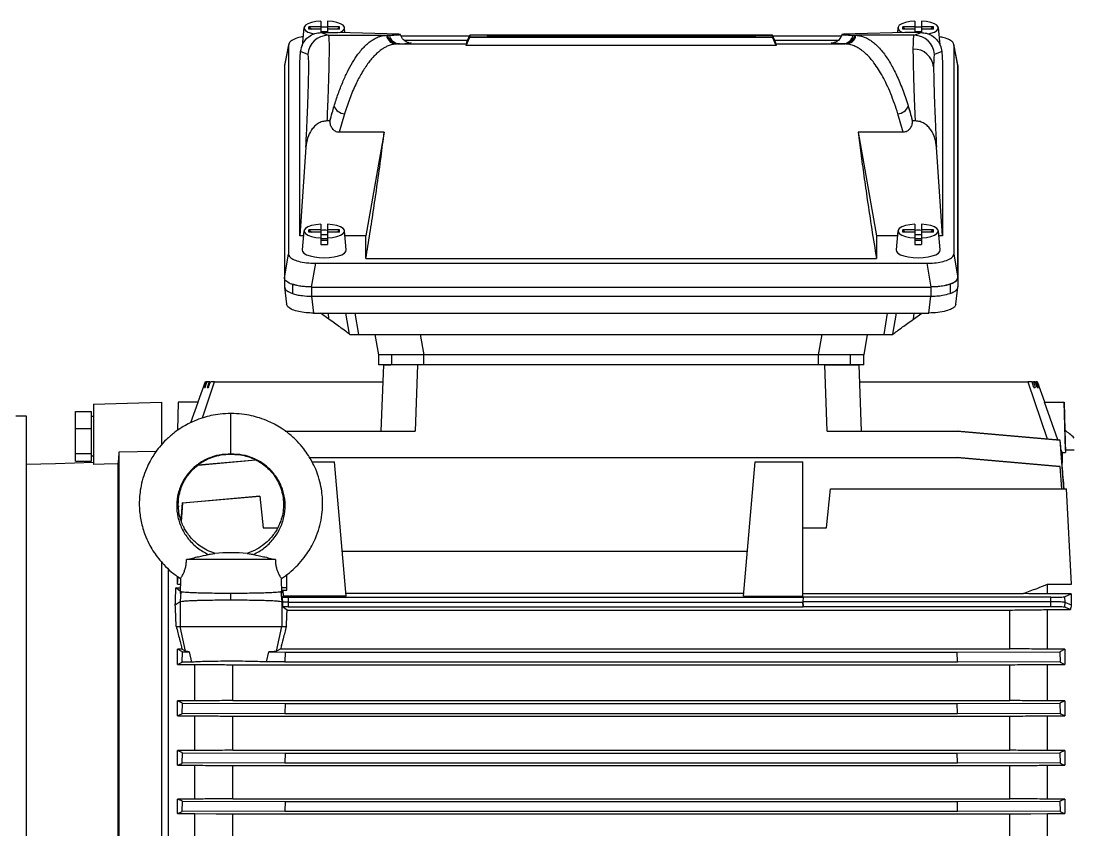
# Model space of a CAD drawing. Header units: millimetres. Extents: x 2 to 418, y 2 to 295.
# Drawn here: x 173.84 to 204.83, y 228.58 to 252.4 of the extents above; entities that cross this region are included whole.
import ezdxf

# ---------------------------------------------------------------- set-up
doc = ezdxf.new("R2010")
doc.units = ezdxf.units.MM

msp = doc.modelspace()

# ---------------------------------------------------------------- linework, layer by layer
at = {"color": 7, "linetype": 'Continuous', "lineweight": 25}
for p, q in [((182.67, 252.397), (182.67, 252.23)), ((182.87, 252.397), (182.87, 252.23)), ((200.17, 252.397), (200.17, 252.23)), ((200.37, 252.397), (200.37, 252.23)), ((182.172, 252.203), (182.123, 251.668)), ((182.67, 252.23), (182.32, 252.23)), ((182.32, 252.162), (182.32, 252.23)), ((182.32, 252.23), (182.392, 252.162)), ((182.67, 252.162), (182.32, 252.162)), ((182.67, 252.23), (182.67, 252.162)), ((182.67, 252.162), (182.67, 252.057)), ((182.67, 252.094), (182.87, 252.094)), ((182.68, 252.058), (182.887, 251.977)), ((182.68, 252.058), (183.167, 252.058)), ((183.22, 252.23), (182.87, 252.23)), ((182.87, 252.23), (182.87, 252.162)), ((183.22, 252.162), (182.87, 252.162)), ((182.87, 252.162), (182.87, 252.058)), ((183.22, 252.23), (183.147, 252.162)), ((184.627, 252.02), (183.167, 252.058)), ((183.22, 252.162), (183.22, 252.23)), ((183.381, 252.053), (183.367, 252.203)), ((199.873, 252.058), (198.412, 252.02)), ((199.672, 252.203), (199.658, 252.053)), ((200.17, 252.23), (199.82, 252.23)), ((199.82, 252.162), (199.82, 252.23)), ((199.82, 252.23), (199.892, 252.162)), ((200.17, 252.162), (199.82, 252.162)), ((200.359, 252.058), (199.873, 252.058)), ((200.152, 251.977), (200.359, 252.058)), ((200.17, 252.23), (200.17, 252.162)), ((200.17, 252.162), (200.17, 252.058)), ((200.17, 252.094), (200.37, 252.094)), ((200.72, 252.23), (200.37, 252.23)), ((200.37, 252.23), (200.37, 252.162)), ((200.72, 252.162), (200.37, 252.162)), ((200.37, 252.162), (200.37, 252.057)), ((200.72, 252.23), (200.647, 252.162)), ((200.72, 252.162), (200.72, 252.23)), ((200.914, 251.695), (200.867, 252.203)), ((181.722, 251.718), (181.597, 251.095)), ((181.72, 251.697), (181.597, 251.085)), ((181.72, 251.697), (181.72, 245.535)), ((182.887, 251.977), (184.602, 251.977)), ((184.602, 251.977), (184.632, 251.978)), ((184.632, 251.978), (184.689, 251.979)), ((184.987, 251.729), (184.929, 251.727)), ((185.032, 251.967), (187.058, 251.967)), ((185.122, 251.83), (186.994, 251.83)), ((185.287, 251.756), (185.312, 251.754)), ((186.948, 251.674), (187.063, 251.921)), ((186.969, 251.726), (187.063, 251.926)), ((186.97, 251.778), (187.063, 251.977)), ((186.97, 251.733), (187.063, 251.934)), ((186.97, 251.733), (186.97, 251.778)), ((186.973, 251.733), (186.97, 251.733)), ((187.063, 251.977), (187.063, 251.934)), ((195.976, 251.977), (187.063, 251.977)), ((187.063, 251.934), (188.977, 251.934)), ((187.063, 251.926), (187.063, 251.921)), ((195.463, 251.926), (187.063, 251.926)), ((187.063, 251.921), (195.976, 251.921)), ((187.576, 251.972), (195.976, 251.972)), ((187.576, 251.964), (187.576, 251.972)), ((187.58, 251.964), (187.576, 251.972)), ((188.977, 251.964), (187.576, 251.964)), ((187.576, 251.959), (187.576, 251.938)), ((188.463, 251.959), (187.576, 251.959)), ((187.586, 251.938), (187.576, 251.959)), ((187.576, 251.938), (188.463, 251.938)), ((188.453, 251.938), (188.463, 251.959)), ((188.463, 251.938), (188.463, 251.959)), ((188.977, 251.934), (188.977, 251.964)), ((188.995, 251.926), (188.977, 251.964)), ((188.98, 251.926), (188.977, 251.934)), ((189.845, 251.926), (189.863, 251.964)), ((189.847, 251.926), (189.863, 251.959)), ((189.851, 251.926), (189.863, 251.951)), ((189.859, 251.926), (189.863, 251.934)), ((189.863, 251.964), (189.863, 251.959)), ((191.776, 251.964), (189.863, 251.964)), ((189.863, 251.959), (191.263, 251.959)), ((189.863, 251.951), (189.863, 251.934)), ((191.263, 251.951), (189.863, 251.951)), ((189.863, 251.934), (191.776, 251.934)), ((191.263, 251.947), (190.376, 251.947)), ((190.376, 251.947), (190.376, 251.938)), ((190.38, 251.938), (190.376, 251.947)), ((190.376, 251.938), (191.263, 251.938)), ((191.259, 251.951), (191.263, 251.959)), ((191.259, 251.938), (191.263, 251.947)), ((191.263, 251.959), (191.263, 251.951)), ((191.263, 251.938), (191.263, 251.947)), ((191.776, 251.934), (191.776, 251.964)), ((191.794, 251.926), (191.776, 251.964)), ((191.78, 251.926), (191.776, 251.934)), ((192.645, 251.926), (192.663, 251.964)), ((192.659, 251.926), (192.663, 251.934)), ((192.663, 251.964), (192.663, 251.934)), ((195.976, 251.964), (192.663, 251.964)), ((192.663, 251.934), (193.176, 251.934)), ((193.176, 251.959), (194.063, 251.959)), ((193.176, 251.934), (193.176, 251.959)), ((193.192, 251.926), (193.176, 251.959)), ((193.18, 251.926), (193.176, 251.934)), ((194.047, 251.926), (194.063, 251.959)), ((194.059, 251.926), (194.063, 251.934)), ((194.063, 251.959), (194.063, 251.934)), ((194.063, 251.934), (194.576, 251.934)), ((194.576, 251.959), (195.463, 251.959)), ((194.576, 251.934), (194.576, 251.959)), ((194.592, 251.926), (194.576, 251.959)), ((194.58, 251.926), (194.576, 251.934)), ((195.447, 251.926), (195.463, 251.959)), ((195.463, 251.959), (195.463, 251.926)), ((195.976, 251.972), (195.976, 251.977)), ((196.07, 251.778), (195.976, 251.977)), ((196.07, 251.771), (195.976, 251.972)), ((195.976, 251.921), (195.976, 251.964)), ((196.07, 251.765), (195.976, 251.964)), ((196.091, 251.674), (195.976, 251.921)), ((195.981, 251.967), (198.008, 251.967)), ((196.045, 251.83), (197.917, 251.83)), ((196.07, 251.771), (196.067, 251.771)), ((196.07, 251.778), (196.07, 251.771)), ((196.07, 251.765), (196.07, 251.727)), ((196.07, 251.727), (198.11, 251.727)), ((198.11, 251.727), (198.052, 251.729)), ((198.35, 251.979), (198.407, 251.978)), ((198.407, 251.978), (198.438, 251.977)), ((200.152, 251.977), (198.438, 251.977)), ((201.44, 251.104), (201.317, 251.717)), ((201.319, 251.697), (201.319, 245.535)), ((201.442, 251.085), (201.319, 251.697)), ((182.047, 251.163), (182.074, 251.501)), ((182.289, 251.416), (182.074, 251.501)), ((196.091, 251.674), (186.948, 251.674)), ((200.965, 251.501), (200.75, 251.416)), ((200.965, 251.501), (200.992, 251.163)), ((181.597, 251.085), (181.605, 251.104)), ((181.597, 251.085), (181.597, 244.835)), ((182.047, 246.069), (182.047, 251.163)), ((200.992, 251.163), (200.992, 246.069)), ((201.433, 251.104), (201.442, 251.085)), ((201.442, 251.082), (201.44, 251.09)), ((201.442, 251.085), (201.442, 244.835)), ((201.442, 244.849), (201.442, 251.082)), ((183.364, 249.667), (183.21, 249.123)), ((199.829, 249.123), (199.675, 249.667)), ((182.938, 249.455), (182.849, 249.455)), ((182.938, 249.455), (182.938, 249.448)), ((200.19, 249.455), (200.101, 249.455)), ((200.101, 249.448), (200.101, 249.455)), ((184.536, 249.123), (183.21, 249.123)), ((184.536, 249.123), (183.997, 246.069)), ((199.829, 249.123), (198.504, 249.123)), ((198.504, 249.123), (199.042, 246.069)), ((182.23, 248.686), (182.047, 246.069)), ((200.992, 246.069), (200.809, 248.686)), ((182.172, 246.22), (182.12, 245.657)), ((182.67, 246.248), (182.32, 246.248)), ((182.32, 246.18), (182.32, 246.248)), ((182.32, 246.248), (182.392, 246.18)), ((182.67, 246.18), (182.32, 246.18)), ((182.67, 246.415), (182.67, 246.248)), ((182.67, 246.248), (182.67, 246.18)), ((182.67, 246.18), (182.67, 246.012)), ((182.67, 246.111), (182.87, 246.111)), ((182.87, 246.415), (182.87, 246.248)), ((183.22, 246.248), (182.87, 246.248)), ((182.87, 246.248), (182.87, 246.18)), ((182.87, 246.18), (182.87, 246.012)), ((183.22, 246.18), (182.87, 246.18)), ((183.22, 246.248), (183.147, 246.18)), ((183.22, 246.18), (183.22, 246.248)), ((183.419, 245.657), (183.367, 246.22)), ((199.672, 246.22), (199.62, 245.657)), ((200.17, 246.248), (199.82, 246.248)), ((199.82, 246.18), (199.82, 246.248)), ((199.82, 246.248), (199.892, 246.18)), ((200.17, 246.18), (199.82, 246.18)), ((200.17, 246.415), (200.17, 246.248)), ((200.17, 246.248), (200.17, 246.18)), ((200.17, 246.18), (200.17, 246.012)), ((200.17, 246.111), (200.37, 246.111)), ((200.37, 246.415), (200.37, 246.248)), ((200.72, 246.248), (200.37, 246.248)), ((200.37, 246.248), (200.37, 246.18)), ((200.72, 246.18), (200.37, 246.18)), ((200.37, 246.18), (200.37, 246.012)), ((200.72, 246.248), (200.647, 246.18)), ((200.72, 246.18), (200.72, 246.248)), ((200.919, 245.657), (200.867, 246.22)), ((182.158, 246.069), (182.047, 246.069)), ((182.67, 246.012), (182.67, 245.818)), ((182.87, 245.983), (182.67, 245.983)), ((182.67, 245.94), (182.87, 245.94)), ((182.87, 246.012), (182.87, 245.818)), ((183.997, 246.069), (183.381, 246.069)), ((183.997, 245.402), (183.997, 246.069)), ((199.042, 246.069), (199.042, 245.402)), ((199.658, 246.069), (199.042, 246.069)), ((200.17, 246.012), (200.17, 245.818)), ((200.37, 245.983), (200.17, 245.983)), ((200.17, 245.94), (200.37, 245.94)), ((200.37, 246.012), (200.37, 245.818)), ((200.992, 246.069), (200.881, 246.069)), ((181.597, 244.835), (181.72, 245.535)), ((201.319, 245.535), (201.442, 244.835)), ((182.508, 245.265), (182.385, 244.565)), ((182.508, 245.265), (200.531, 245.265)), ((183.997, 245.402), (199.042, 245.402)), ((200.654, 244.565), (200.531, 245.265)), ((181.599, 244.831), (181.599, 244.567)), ((181.599, 244.562), (181.658, 244.059)), ((181.832, 244.657), (181.832, 244.375)), ((182.385, 244.565), (200.654, 244.565)), ((201.21, 244.657), (201.21, 244.375)), ((201.384, 244.059), (201.442, 244.562)), ((201.442, 244.835), (201.442, 244.567)), ((182.395, 244.295), (200.646, 244.295)), ((182.395, 244.295), (182.452, 243.798)), ((200.589, 243.798), (200.646, 244.295)), ((182.452, 243.798), (200.589, 243.798)), ((182.906, 243.623), (182.662, 243.798)), ((183.787, 243.171), (183.681, 243.798)), ((199.36, 243.798), (199.254, 243.171)), ((200.135, 243.623), (200.38, 243.798)), ((183.521, 243.171), (183.513, 243.178)), ((183.521, 243.171), (183.787, 243.171)), ((183.787, 243.171), (199.254, 243.171)), ((184.376, 242.571), (184.271, 243.171)), ((185.6, 243.171), (185.706, 242.571)), ((197.335, 242.571), (197.441, 243.171)), ((198.771, 243.171), (198.665, 242.571)), ((199.254, 243.171), (199.52, 243.171)), ((199.52, 243.171), (199.528, 243.178)), ((184.376, 242.271), (184.376, 242.571)), ((184.763, 242.271), (184.763, 242.571)), ((197.335, 242.571), (185.706, 242.571)), ((185.706, 242.271), (185.706, 242.571)), ((197.335, 242.271), (197.335, 242.571)), ((198.278, 242.271), (198.278, 242.571)), ((198.665, 242.271), (198.665, 242.571)), ((184.452, 240.32), (184.521, 242.271)), ((185.52, 242.271), (185.452, 240.32)), ((197.335, 242.271), (185.706, 242.271)), ((197.589, 240.32), (197.521, 242.271)), ((198.521, 242.271), (198.589, 240.32)), ((179.258, 241.773), (179.041, 241.176)), ((179.179, 240.709), (179.539, 241.771)), ((179.261, 241.771), (179.26, 241.771)), ((179.313, 241.771), (179.296, 241.771)), ((179.398, 241.771), (179.377, 241.771)), ((179.539, 241.771), (184.503, 241.771)), ((198.538, 241.771), (203.502, 241.771)), ((203.502, 241.771), (204.072, 240.09)), ((203.643, 241.771), (203.665, 241.771)), ((203.728, 241.771), (203.745, 241.771)), ((203.78, 241.771), (203.781, 241.771)), ((204, 241.176), (203.783, 241.773)), ((175.971, 241.119), (177.971, 241.171)), ((177.971, 241.171), (177.971, 239.911)), ((178.465, 241.172), (178.443, 240.339)), ((179.052, 241.171), (178.466, 241.171)), ((178.84, 240.573), (179.052, 241.171)), ((204.382, 240.063), (203.989, 241.171)), ((203.989, 241.171), (204.575, 241.171)), ((204.613, 239.756), (204.576, 241.171)), ((175.441, 240.394), (175.441, 240.903)), ((175.441, 240.903), (175.911, 240.903)), ((175.911, 240.394), (175.911, 240.903)), ((175.971, 241.119), (175.971, 239.342)), ((173.686, 240.771), (173.986, 240.771)), ((173.986, 240.771), (173.986, 165.848)), ((175.971, 240.751), (175.911, 240.751)), ((175.441, 240.394), (175.911, 240.394)), ((175.441, 239.662), (175.441, 240.394)), ((175.911, 239.662), (175.911, 240.394)), ((181.619, 240.32), (185.452, 240.32)), ((197.589, 240.32), (201.422, 240.32)), ((204.445, 240.054), (201.422, 240.32)), ((201.432, 240.32), (204.456, 240.056)), ((204.456, 240.056), (204.445, 240.054)), ((204.445, 240.054), (204.555, 238.621)), ((175.441, 239.662), (175.911, 239.662)), ((175.441, 239.439), (175.441, 239.662)), ((175.911, 239.439), (175.911, 239.662)), ((176.721, 239.698), (176.721, 227.182)), ((204.511, 239.697), (204.477, 239.793)), ((204.511, 239.697), (204.511, 239.385)), ((204.511, 239.697), (204.613, 239.697)), ((204.613, 239.756), (204.613, 239.697)), ((204.871, 239.756), (204.613, 239.756)), ((175.441, 239.439), (175.911, 239.439)), ((175.911, 239.591), (175.971, 239.591)), ((176.692, 239.36), (176.692, 227.272)), ((180.758, 239.471), (179.049, 239.32)), ((179.053, 239.324), (180.755, 239.472)), ((182.339, 239.547), (201.42, 239.547)), ((182.414, 239.417), (183.071, 239.417)), ((183.417, 235.458), (183.071, 239.417)), ((195.124, 235.458), (195.471, 239.417)), ((195.471, 239.417), (196.871, 239.417)), ((196.871, 235.458), (196.871, 239.417)), ((204.443, 239.28), (201.42, 239.547)), ((201.433, 239.547), (204.457, 239.283)), ((204.457, 239.283), (204.443, 239.28)), ((204.443, 239.28), (204.49, 238.621)), ((204.507, 238.621), (204.457, 239.283)), ((178.584, 238.206), (180.872, 238.406)), ((180.872, 238.404), (178.6, 238.204)), ((180.872, 238.404), (180.971, 237.471)), ((197.571, 237.471), (197.691, 238.621)), ((197.691, 238.621), (204.646, 238.621)), ((204.793, 235.813), (204.646, 238.621)), ((178.447, 238.116), (178.496, 238.116)), ((178.584, 238.206), (178.548, 237.693)), ((178.564, 237.649), (178.6, 238.204)), ((178.6, 238.204), (178.584, 238.206)), ((180.971, 237.471), (181.395, 237.471)), ((196.871, 237.471), (197.571, 237.471)), ((181.329, 236.542), (178.712, 236.542)), ((183.3, 236.79), (195.241, 236.79)), ((177.971, 236.472), (177.971, 227.208)), ((178.171, 236.278), (178.171, 226.49)), ((178.447, 235.813), (178.447, 236.049)), ((178.447, 235.813), (178.461, 236.036)), ((178.532, 235.981), (178.521, 235.543)), ((181.52, 235.544), (181.509, 235.981)), ((181.671, 235.634), (181.671, 236.097)), ((178.522, 235.61), (178.4, 235.703)), ((178.4, 235.703), (178.525, 235.703)), ((178.447, 235.813), (178.528, 235.813)), ((178.548, 235.591), (178.523, 235.302)), ((178.548, 235.591), (178.536, 235.6)), ((181.506, 235.6), (181.493, 235.591)), ((181.493, 235.591), (181.519, 235.302)), ((181.671, 235.706), (181.516, 235.706)), ((181.55, 235.634), (181.519, 235.61)), ((181.55, 235.634), (181.671, 235.634)), ((181.55, 235.634), (181.557, 235.458)), ((204.086, 235.526), (204.086, 235.813)), ((204.086, 235.813), (204.793, 235.813)), ((178.379, 235.206), (178.523, 235.302)), ((178.528, 235.542), (178.521, 235.542)), ((178.523, 235.302), (178.523, 234.571)), ((180.021, 235.352), (180.021, 235.542)), ((181.521, 235.542), (181.514, 235.542)), ((181.519, 235.302), (181.519, 234.571)), ((181.519, 235.302), (181.539, 235.288)), ((181.527, 235.434), (181.557, 235.458)), ((181.527, 235.434), (181.703, 235.434)), ((183.417, 235.458), (181.557, 235.458)), ((181.703, 235.434), (196.883, 235.434)), ((181.703, 235.434), (181.703, 235.289)), ((181.703, 235.289), (196.871, 235.289)), ((181.703, 235.289), (181.703, 235.144)), ((195.131, 235.542), (183.41, 235.542)), ((195.124, 235.458), (196.871, 235.458)), ((196.871, 235.536), (203.375, 235.536)), ((196.882, 235.429), (196.871, 235.294)), ((204.178, 235.294), (196.871, 235.294)), ((196.871, 235.294), (196.883, 235.149)), ((196.871, 235.289), (196.871, 235.294)), ((196.883, 235.144), (196.871, 235.289)), ((196.883, 235.434), (196.882, 235.429)), ((204.178, 235.429), (196.882, 235.429)), ((204.778, 235.526), (204.086, 235.526)), ((204.178, 235.294), (204.178, 235.429)), ((204.178, 235.149), (204.178, 235.294)), ((204.582, 235.442), (204.778, 235.526)), ((204.582, 235.442), (204.596, 235.281)), ((204.596, 235.281), (204.583, 235.136)), ((204.596, 235.281), (204.782, 235.206)), ((181.676, 235.052), (181.539, 235.143)), ((181.676, 235.052), (202.967, 235.052)), ((181.703, 235.144), (196.883, 235.144)), ((204.178, 235.149), (196.883, 235.149)), ((196.883, 235.149), (196.883, 235.144)), ((202.967, 233.912), (202.967, 235.052)), ((204.086, 233.899), (204.086, 235.066)), ((204.086, 235.066), (204.758, 235.066)), ((204.758, 235.066), (204.583, 235.136)), ((178.408, 234.571), (178.523, 234.571)), ((178.678, 233.841), (178.523, 234.571)), ((178.523, 234.571), (181.519, 234.571)), ((181.363, 233.841), (181.519, 234.571)), ((181.519, 234.571), (181.654, 234.571)), ((178.578, 233.899), (178.447, 233.899)), ((178.447, 233.454), (178.447, 233.899)), ((178.598, 233.825), (178.447, 233.899)), ((178.678, 233.841), (178.578, 233.899)), ((178.585, 233.517), (178.598, 233.825)), ((178.598, 233.825), (178.786, 233.825)), ((178.786, 233.825), (178.862, 233.518)), ((181.07, 233.525), (181.142, 233.818)), ((181.142, 233.818), (181.621, 233.816)), ((181.486, 233.912), (181.363, 233.841)), ((181.486, 233.912), (202.967, 233.912)), ((181.621, 233.816), (181.608, 233.526)), ((181.621, 233.816), (201.42, 233.816)), ((201.42, 233.816), (204.443, 233.825)), ((201.433, 233.526), (201.42, 233.816)), ((204.594, 233.899), (204.086, 233.899)), ((204.594, 233.899), (204.443, 233.825)), ((204.443, 233.825), (204.457, 233.517)), ((204.594, 233.899), (204.594, 233.454)), ((178.447, 233.454), (178.585, 233.517)), ((178.447, 233.454), (178.955, 233.454)), ((178.862, 233.518), (178.585, 233.517)), ((178.955, 232.376), (178.955, 233.454)), ((180.074, 233.442), (202.967, 233.442)), ((180.074, 232.388), (180.074, 233.442)), ((181.608, 233.526), (181.07, 233.525)), ((181.608, 233.526), (201.433, 233.526)), ((204.457, 233.517), (201.433, 233.526)), ((202.967, 232.388), (202.967, 233.442)), ((204.086, 233.454), (204.594, 233.454)), ((204.086, 232.376), (204.086, 233.454)), ((204.457, 233.517), (204.594, 233.454)), ((178.955, 232.376), (178.447, 232.376)), ((178.596, 232.308), (178.447, 232.376)), ((178.447, 231.94), (178.447, 232.376)), ((178.585, 232), (178.596, 232.308)), ((178.596, 232.308), (181.619, 232.299)), ((180.074, 232.388), (202.967, 232.388)), ((181.619, 232.299), (181.609, 232.009)), ((181.619, 232.299), (201.422, 232.299)), ((201.422, 232.299), (204.445, 232.308)), ((201.432, 232.009), (201.422, 232.299)), ((204.594, 232.376), (204.086, 232.376)), ((204.594, 232.376), (204.445, 232.308)), ((204.445, 232.308), (204.456, 232)), ((204.594, 232.376), (204.594, 231.94)), ((178.447, 231.94), (178.955, 231.94)), ((181.609, 232.009), (178.585, 232)), ((178.955, 230.912), (178.955, 231.94)), ((180.074, 231.928), (202.967, 231.928)), ((180.074, 230.924), (180.074, 231.928)), ((181.609, 232.009), (201.432, 232.009)), ((204.456, 232), (201.432, 232.009)), ((202.967, 230.924), (202.967, 231.928)), ((204.086, 231.94), (204.594, 231.94)), ((204.086, 230.912), (204.086, 231.94)), ((180.074, 230.924), (202.967, 230.924)), ((178.955, 230.912), (178.447, 230.912)), ((178.595, 230.849), (178.447, 230.912)), ((178.447, 230.482), (178.447, 230.912)), ((178.586, 230.541), (178.595, 230.849)), ((178.595, 230.849), (181.618, 230.839)), ((181.618, 230.839), (181.61, 230.55)), ((181.618, 230.839), (201.423, 230.839)), ((201.423, 230.839), (204.447, 230.849)), ((201.432, 230.55), (201.423, 230.839)), ((204.594, 230.912), (204.086, 230.912)), ((204.594, 230.912), (204.447, 230.849)), ((204.447, 230.849), (204.455, 230.541)), ((204.594, 230.912), (204.594, 230.482)), ((178.447, 230.482), (178.955, 230.482)), ((181.61, 230.55), (178.586, 230.541)), ((178.955, 229.486), (178.955, 230.482)), ((180.074, 230.471), (202.967, 230.471)), ((180.074, 229.497), (180.074, 230.471)), ((181.61, 230.55), (201.432, 230.55)), ((204.455, 230.541), (201.432, 230.55)), ((202.967, 229.497), (202.967, 230.471)), ((204.086, 230.482), (204.594, 230.482)), ((204.086, 229.486), (204.086, 230.482)), ((178.955, 229.486), (178.447, 229.486)), ((178.447, 229.059), (178.447, 229.486)), ((178.587, 229.117), (178.593, 229.425)), ((178.593, 229.425), (181.616, 229.415)), ((180.074, 229.497), (202.967, 229.497)), ((181.616, 229.415), (181.611, 229.126)), ((181.616, 229.415), (201.425, 229.415)), ((201.425, 229.415), (204.448, 229.425)), ((201.431, 229.126), (201.425, 229.415)), ((204.594, 229.486), (204.086, 229.486)), ((204.448, 229.425), (204.454, 229.117)), ((204.594, 229.486), (204.594, 229.059)), ((181.611, 229.126), (178.587, 229.117)), ((181.611, 229.126), (201.431, 229.126)), ((204.454, 229.117), (201.431, 229.126)), ((178.447, 229.059), (178.955, 229.059)), ((178.955, 227.217), (178.955, 229.059)), ((180.074, 229.049), (202.967, 229.049)), ((180.074, 227.3), (180.074, 229.049)), ((202.967, 227.3), (202.967, 229.049)), ((204.086, 229.059), (204.594, 229.059)), ((204.086, 227.217), (204.086, 229.059))]:
    msp.add_line(p, q, dxfattribs=at)
at = {"color": 8, "linetype": 'Continuous', "lineweight": 25}
for p, q in [((184.929, 251.727), (186.97, 251.727)), ((182.395, 244.565), (182.395, 244.295)), ((200.646, 244.565), (200.646, 244.295)), ((182.906, 243.623), (182.891, 243.798)), ((183.513, 243.178), (183.404, 243.798)), ((199.528, 243.178), (199.637, 243.798)), ((200.135, 243.623), (200.15, 243.798))]:
    msp.add_line(p, q, dxfattribs=at)
at = {"color": 7, "linetype": 'Continuous', "lineweight": 25, "flags": 128}
for points in [[(182.67, 252.397), (182.524, 252.382), (182.395, 252.355), (182.289, 252.318), (182.215, 252.272), (182.177, 252.222), (182.177, 252.17), (182.215, 252.12), (182.289, 252.074), (182.395, 252.037), (182.474, 252.018)], [(183.208, 252.057), (183.25, 252.074), (183.324, 252.12), (183.362, 252.17), (183.362, 252.222), (183.324, 252.272), (183.25, 252.318), (183.144, 252.355), (183.015, 252.382), (182.87, 252.397)], [(200.17, 252.397), (200.024, 252.382), (199.895, 252.355), (199.789, 252.318), (199.715, 252.272), (199.677, 252.222), (199.677, 252.17), (199.715, 252.12), (199.789, 252.074), (199.831, 252.057)], [(200.561, 252.018), (200.644, 252.037), (200.75, 252.074), (200.824, 252.12), (200.862, 252.17), (200.862, 252.222), (200.824, 252.272), (200.75, 252.318), (200.644, 252.355), (200.515, 252.382), (200.37, 252.397)], [(184.689, 251.979), (184.824, 251.984), (184.924, 251.988), (184.989, 251.993), (185.018, 251.998), (185.011, 252.002), (184.968, 252.007), (184.889, 252.011), (184.775, 252.016), (184.627, 252.02)], [(198.412, 252.02), (198.264, 252.016), (198.15, 252.011), (198.071, 252.007), (198.028, 252.002), (198.021, 251.998), (198.05, 251.993), (198.115, 251.988), (198.215, 251.984), (198.35, 251.979)], [(197.72, 251.753), (197.761, 251.757), (197.765, 251.757)], [(182.67, 246.415), (182.524, 246.4), (182.395, 246.373), (182.289, 246.335), (182.215, 246.29), (182.177, 246.24), (182.177, 246.188), (182.215, 246.138), (182.289, 246.092), (182.395, 246.055), (182.524, 246.028), (182.67, 246.012)], [(182.87, 246.012), (183.015, 246.028), (183.144, 246.055), (183.25, 246.092), (183.324, 246.138), (183.362, 246.188), (183.362, 246.24), (183.324, 246.29), (183.25, 246.335), (183.144, 246.373), (183.015, 246.4), (182.87, 246.415)], [(200.17, 246.415), (200.024, 246.4), (199.895, 246.373), (199.789, 246.335), (199.715, 246.29), (199.677, 246.24), (199.677, 246.188), (199.715, 246.138), (199.789, 246.092), (199.895, 246.055), (200.024, 246.028), (200.17, 246.012)], [(200.37, 246.012), (200.515, 246.028), (200.644, 246.055), (200.75, 246.092), (200.824, 246.138), (200.862, 246.188), (200.862, 246.24), (200.824, 246.29), (200.75, 246.335), (200.644, 246.373), (200.515, 246.4), (200.37, 246.415)], [(182.12, 245.657), (182.129, 245.611), (182.173, 245.562), (182.248, 245.517), (182.352, 245.48), (182.478, 245.451), (182.62, 245.434), (182.77, 245.428)], [(182.77, 245.428), (182.919, 245.434), (183.061, 245.451), (183.187, 245.48), (183.291, 245.517), (183.366, 245.562), (183.41, 245.611), (183.419, 245.657)], [(199.62, 245.657), (199.629, 245.611), (199.673, 245.562), (199.748, 245.517), (199.852, 245.48), (199.978, 245.451), (200.12, 245.434), (200.27, 245.428)], [(200.27, 245.428), (200.419, 245.434), (200.561, 245.451), (200.687, 245.48), (200.791, 245.517), (200.866, 245.562), (200.91, 245.611), (200.919, 245.657)], [(179.26, 241.771), (179.227, 241.682), (179.202, 241.611)], [(179.21, 241.611), (179.242, 241.701), (179.268, 241.771)], [(179.296, 241.771), (179.264, 241.682), (179.238, 241.611)], [(179.262, 241.611), (179.295, 241.701), (179.32, 241.771)], [(179.377, 241.771), (179.345, 241.682), (179.32, 241.611)], [(179.359, 241.611), (179.39, 241.701), (179.415, 241.771)], [(203.682, 241.611), (203.651, 241.701), (203.626, 241.771)], [(203.665, 241.771), (203.697, 241.682), (203.722, 241.611)], [(203.779, 241.611), (203.747, 241.701), (203.721, 241.771)], [(203.745, 241.771), (203.777, 241.682), (203.803, 241.611)], [(203.831, 241.611), (203.799, 241.701), (203.773, 241.771)], [(203.781, 241.771), (203.814, 241.682), (203.839, 241.611)], [(178.466, 241.171), (178.445, 240.345), (178.445, 240.34)], [(204.575, 241.171), (204.596, 240.345), (204.613, 239.697)], [(176.721, 239.698), (176.705, 239.509), (176.692, 239.36)], [(177.821, 239.725), (177.271, 239.711), (176.721, 239.698)], [(175.971, 239.393), (174.849, 239.363), (173.986, 239.339)], [(176.692, 239.36), (176.288, 239.35), (175.971, 239.342)], [(181.539, 235.288), (181.539, 235.207), (181.539, 235.143)], [(178.447, 229.059), (178.525, 229.091), (178.587, 229.117)], [(204.454, 229.117), (204.533, 229.085), (204.594, 229.059)], [(178.955, 229.059), (179.582, 229.053), (180.074, 229.049)], [(202.967, 229.049), (203.594, 229.055), (204.086, 229.059)]]:
    msp.add_lwpolyline(points, dxfattribs=at)
at = {"color": 8, "linetype": 'Continuous', "lineweight": 25, "flags": 128}
for points in [[(185.312, 251.754), (185.323, 251.752), (185.33, 251.747), (185.309, 251.744)], [(198.052, 251.729), (197.911, 251.733), (197.807, 251.738), (197.739, 251.743), (197.709, 251.747), (197.716, 251.752), (197.72, 251.753)]]:
    msp.add_lwpolyline(points, dxfattribs=at)
at = {"color": 7, "linetype": 'Continuous', "lineweight": 25}
for centre, radius, start, end in [((182.77, 250.433), 1.785, 86.7894, 93.2106), ((200.27, 250.433), 1.785, 86.7892, 93.2108), ((182.887, 251.377), 0.6, 90.0202, 176.2346), ((184.907, 252.037), 0.312, 191.1076, 268.5129), ((184.936, 252.037), 0.31, 190.9479, 268.7773), ((184.993, 252.038), 0.31, 190.9495, 268.779), ((184.937, 256.247), 4.518, 270.6292, 274.7226), ((198.046, 252.038), 0.31, 271.2218, 349.0503), ((198.103, 252.037), 0.31, 271.2218, 349.0518), ((198.132, 252.037), 0.312, 271.487, 348.893), ((200.152, 251.377), 0.6, 3.7653, 89.9797), ((200.143, 250.985), 0.586, 5.9857, 91.5545), ((183.401, 250.04), 0.375, 204.1588, 264.348), ((199.638, 250.04), 0.375, 275.6526, 335.8406), ((182.77, 244.449), 1.787, 86.7916, 93.2084), ((200.27, 244.449), 1.787, 86.7915, 93.2085), ((182.77, 247.601), 1.785, 266.7894, 273.2106), ((200.27, 247.601), 1.785, 266.7892, 273.2108), ((180.021, 231.211), 5.53, 85.0554, 94.9421)]:
    msp.add_arc(centre, radius, start, end, dxfattribs=at)
for points, knots in [([(182.074, 251.501), (182.09, 251.581), (182.122, 251.743), (182.283, 251.929), (182.481, 252.04), (182.616, 252.052), (182.68, 252.058)], [0, 0, 0, 0, 0.2874064, 0.5838205, 0.8027493, 1, 1, 1, 1]), ([(185.271, 251.756), (185.271, 251.756), (185.272, 251.756), (185.261, 251.758), (185.239, 251.763), (185.205, 251.775), (185.157, 251.799), (185.101, 251.843), (185.052, 251.908), (185.023, 251.965), (185.021, 251.998), (185.02, 252)], [0, 0, 0, 0, 0.151585, 0.321719, 0.439474, 0.539801, 0.636342, 0.741909, 0.861044, 0.989666, 1, 1, 1, 1]), ([(198.019, 252), (198.019, 251.998), (198.017, 251.966), (197.989, 251.913), (197.946, 251.851), (197.896, 251.809), (197.85, 251.782), (197.814, 251.768), (197.789, 251.761), (197.775, 251.758), (197.772, 251.757), (197.771, 251.757)], [0, 0, 0, 0, 0.0115501, 0.1554267, 0.2810508, 0.3937919, 0.4964858, 0.5984677, 0.7151762, 0.8657633, 1, 1, 1, 1]), ([(200.359, 252.058), (200.413, 252.054), (200.525, 252.045), (200.684, 251.973), (200.827, 251.854), (200.933, 251.69), (200.955, 251.563), (200.965, 251.501)], [0, 0, 0, 0, 0.165779, 0.347576, 0.54201, 0.776205, 1, 1, 1, 1]), ([(182.147, 251.934), (182.123, 251.931), (182.025, 251.917), (181.88, 251.867), (181.745, 251.789), (181.728, 251.727), (181.72, 251.697)], [0, 0, 0, 0, 0.09093, 0.371453, 0.696264, 1, 1, 1, 1]), ([(182.887, 251.977), (182.892, 251.967), (182.902, 251.946), (182.91, 251.81), (182.913, 251.601), (182.91, 251.314), (182.903, 250.956), (182.89, 250.527), (182.873, 250.03), (182.857, 249.648), (182.849, 249.455)], [0, 0, 0, 0, 0.125826, 0.251091, 0.375799, 0.499958, 0.62262, 0.746845, 0.872636, 1, 1, 1, 1]), ([(183.059, 249.887), (183.099, 250.01), (183.179, 250.261), (183.312, 250.598), (183.452, 250.908), (183.603, 251.185), (183.741, 251.394), (183.865, 251.55), (183.967, 251.661), (184.072, 251.757), (184.175, 251.833), (184.282, 251.896), (184.382, 251.938), (184.49, 251.968), (184.561, 251.974), (184.602, 251.977)], [0, 0, 0, 0, 0.095349, 0.194118, 0.292551, 0.39202, 0.496772, 0.558758, 0.623783, 0.684999, 0.75048, 0.809781, 0.876122, 0.92774, 1, 1, 1, 1]), ([(184.899, 251.726), (184.855, 251.72), (184.773, 251.71), (184.658, 251.67), (184.562, 251.623), (184.466, 251.564), (184.368, 251.49), (184.262, 251.392), (184.164, 251.285), (184.034, 251.122), (183.876, 250.883), (183.691, 250.53), (183.52, 250.132), (183.415, 249.82), (183.364, 249.667)], [0, 0, 0, 0, 0.0781407, 0.145856, 0.2031431, 0.2500042, 0.3177428, 0.3819962, 0.442766, 0.500053, 0.6286819, 0.7490782, 0.8774243, 1, 1, 1, 1]), ([(184.929, 251.727), (184.924, 251.727), (184.914, 251.726), (184.904, 251.726), (184.899, 251.726)], [0, 0, 0, 0, 0.5599843, 1, 1, 1, 1]), ([(186.948, 251.674), (186.955, 251.689), (186.966, 251.716), (186.969, 251.723), (186.969, 251.726)], [0, 0, 0, 0, 0.560174, 1, 1, 1, 1]), ([(196.07, 251.727), (196.071, 251.723), (196.073, 251.717), (196.085, 251.687), (196.091, 251.674)], [0, 0, 0, 0, 0.559803, 1, 1, 1, 1]), ([(198.14, 251.726), (198.134, 251.726), (198.124, 251.727), (198.114, 251.727), (198.11, 251.727)], [0, 0, 0, 0, 0.5599813, 1, 1, 1, 1]), ([(199.675, 249.667), (199.641, 249.769), (199.574, 249.976), (199.462, 250.264), (199.346, 250.527), (199.226, 250.765), (199.101, 250.979), (198.978, 251.157), (198.86, 251.303), (198.746, 251.423), (198.631, 251.523), (198.52, 251.599), (198.408, 251.659), (198.282, 251.707), (198.19, 251.719), (198.14, 251.726)], [0, 0, 0, 0, 0.081155, 0.164873, 0.251173, 0.330595, 0.413684, 0.500448, 0.566191, 0.636489, 0.711346, 0.775934, 0.837031, 0.91172, 1, 1, 1, 1]), ([(198.438, 251.977), (198.483, 251.973), (198.565, 251.966), (198.688, 251.927), (198.804, 251.871), (198.924, 251.791), (199.043, 251.69), (199.16, 251.567), (199.307, 251.384), (199.473, 251.126), (199.658, 250.761), (199.828, 250.355), (199.93, 250.04), (199.98, 249.887)], [0, 0, 0, 0, 0.080901, 0.143559, 0.216508, 0.287476, 0.359183, 0.432163, 0.503257, 0.633362, 0.75522, 0.880287, 1, 1, 1, 1]), ([(200.127, 251.571), (200.128, 251.649), (200.129, 251.807), (200.137, 251.944), (200.147, 251.966), (200.152, 251.977)], [0, 0, 0, 0, 0.331152, 0.66448, 1, 1, 1, 1]), ([(201.319, 251.697), (201.314, 251.723), (201.302, 251.775), (201.2, 251.847), (201.062, 251.905), (200.941, 251.925), (200.892, 251.933)], [0, 0, 0, 0, 0.257062, 0.53103, 0.81236, 1, 1, 1, 1]), ([(182.23, 248.686), (182.241, 248.906), (182.262, 249.352), (182.286, 249.937), (182.304, 250.447), (182.313, 250.866), (182.314, 251.176), (182.306, 251.374), (182.295, 251.402), (182.289, 251.416)], [0, 0, 0, 0, 0.1366441, 0.2765565, 0.4185365, 0.5612752, 0.7101409, 0.8568432, 1, 1, 1, 1]), ([(200.19, 249.455), (200.183, 249.613), (200.17, 249.927), (200.155, 250.347), (200.141, 250.788), (200.13, 251.223), (200.128, 251.455), (200.127, 251.571)], [0, 0, 0, 0, 0.168936, 0.335661, 0.500178, 0.750875, 1, 1, 1, 1]), ([(200.75, 251.416), (200.746, 251.409), (200.738, 251.394), (200.728, 251.29), (200.727, 251.138), (200.726, 251.046)], [0, 0, 0, 0, 0.279673, 0.560312, 1, 1, 1, 1]), ([(200.726, 251.046), (200.726, 250.956), (200.728, 250.776), (200.737, 250.407), (200.753, 249.942), (200.776, 249.376), (200.798, 248.915), (200.809, 248.686)], [0, 0, 0, 0, 0.18504, 0.372279, 0.56044, 0.781548, 1, 1, 1, 1]), ([(182.938, 249.448), (182.96, 249.532), (182.999, 249.682), (183.041, 249.824), (183.059, 249.887)], [0, 0, 0, 0, 0.559496, 1, 1, 1, 1]), ([(182.938, 249.455), (182.96, 249.538), (182.999, 249.686), (183.041, 249.825), (183.059, 249.887)], [0, 0, 0, 0, 0.559491, 1, 1, 1, 1]), ([(199.98, 249.887), (200.003, 249.807), (200.045, 249.665), (200.084, 249.514), (200.101, 249.448)], [0, 0, 0, 0, 0.560505, 1, 1, 1, 1]), ([(199.98, 249.887), (200.003, 249.808), (200.045, 249.669), (200.084, 249.521), (200.101, 249.455)], [0, 0, 0, 0, 0.560502, 1, 1, 1, 1]), ([(182.849, 249.455), (182.804, 249.451), (182.713, 249.444), (182.589, 249.384), (182.481, 249.3), (182.366, 249.161), (182.266, 248.953), (182.242, 248.775), (182.23, 248.686)], [0, 0, 0, 0, 0.1248875, 0.2502614, 0.3716456, 0.5005684, 0.7495304, 1, 1, 1, 1]), ([(183.21, 249.123), (183.191, 249.124), (183.151, 249.127), (183.096, 249.15), (183.048, 249.184), (182.996, 249.243), (182.952, 249.332), (182.943, 249.41), (182.938, 249.448)], [0, 0, 0, 0, 0.125247, 0.250206, 0.372404, 0.500747, 0.749775, 1, 1, 1, 1]), ([(200.101, 249.448), (200.096, 249.41), (200.087, 249.333), (200.043, 249.243), (199.992, 249.185), (199.943, 249.15), (199.888, 249.127), (199.849, 249.125), (199.829, 249.123)], [0, 0, 0, 0, 0.248583, 0.498164, 0.626591, 0.749075, 0.873994, 1, 1, 1, 1]), ([(200.809, 248.686), (200.797, 248.775), (200.774, 248.952), (200.675, 249.158), (200.56, 249.298), (200.453, 249.383), (200.327, 249.443), (200.236, 249.451), (200.19, 249.455)], [0, 0, 0, 0, 0.248607, 0.498135, 0.623636, 0.74866, 0.874038, 1, 1, 1, 1]), ([(183.997, 245.402), (184.037, 245.649), (184.117, 246.145), (184.23, 246.879), (184.341, 247.636), (184.446, 248.399), (184.506, 248.883), (184.536, 249.123)], [0, 0, 0, 0, 0.185823, 0.373455, 0.561629, 0.782325, 1, 1, 1, 1]), ([(198.504, 249.123), (198.529, 248.92), (198.579, 248.512), (198.67, 247.842), (198.777, 247.096), (198.9, 246.278), (198.995, 245.693), (199.042, 245.402)], [0, 0, 0, 0, 0.184492, 0.37137, 0.559429, 0.780813, 1, 1, 1, 1]), ([(181.72, 245.535), (181.726, 245.51), (181.738, 245.458), (181.839, 245.384), (182.008, 245.32), (182.241, 245.274), (182.421, 245.268), (182.508, 245.265)], [0, 0, 0, 0, 0.1781722, 0.3680717, 0.5630753, 0.7888623, 1, 1, 1, 1]), ([(200.531, 245.265), (200.604, 245.267), (200.756, 245.271), (200.971, 245.306), (201.16, 245.364), (201.293, 245.443), (201.31, 245.505), (201.319, 245.535)], [0, 0, 0, 0, 0.17818, 0.368084, 0.563086, 0.788869, 1, 1, 1, 1]), ([(182.385, 244.565), (182.311, 244.567), (182.16, 244.572), (181.945, 244.606), (181.756, 244.664), (181.622, 244.743), (181.605, 244.805), (181.597, 244.835)], [0, 0, 0, 0, 0.178179, 0.368078, 0.56308, 0.788866, 1, 1, 1, 1]), ([(181.599, 244.567), (181.603, 244.548), (181.61, 244.508), (181.678, 244.439), (181.774, 244.399), (181.832, 244.375)], [0, 0, 0, 0, 0.278736, 0.562182, 1, 1, 1, 1]), ([(181.832, 244.657), (181.875, 244.644), (181.963, 244.617), (182.152, 244.585), (182.303, 244.58), (182.395, 244.577)], [0, 0, 0, 0, 0.27759, 0.560747, 1, 1, 1, 1]), ([(200.646, 244.577), (200.704, 244.578), (200.821, 244.581), (201.022, 244.604), (201.139, 244.637), (201.21, 244.657)], [0, 0, 0, 0, 0.2787434, 0.5621794, 1, 1, 1, 1]), ([(201.442, 244.835), (201.436, 244.81), (201.424, 244.758), (201.324, 244.684), (201.155, 244.62), (200.922, 244.574), (200.741, 244.568), (200.654, 244.565)], [0, 0, 0, 0, 0.17818, 0.368076, 0.563078, 0.788863, 1, 1, 1, 1]), ([(201.21, 244.657), (201.248, 244.671), (201.325, 244.702), (201.418, 244.766), (201.433, 244.818), (201.442, 244.849)], [0, 0, 0, 0, 0.277588, 0.560749, 1, 1, 1, 1]), ([(201.21, 244.375), (201.248, 244.39), (201.325, 244.42), (201.418, 244.484), (201.433, 244.536), (201.442, 244.567)], [0, 0, 0, 0, 0.277588, 0.560749, 1, 1, 1, 1]), ([(181.832, 244.375), (181.875, 244.362), (181.963, 244.335), (182.152, 244.303), (182.303, 244.298), (182.395, 244.295)], [0, 0, 0, 0, 0.277591, 0.560746, 1, 1, 1, 1]), ([(200.646, 244.295), (200.704, 244.296), (200.821, 244.299), (201.022, 244.322), (201.139, 244.355), (201.21, 244.375)], [0, 0, 0, 0, 0.278743, 0.562183, 1, 1, 1, 1]), ([(182.452, 243.798), (182.379, 243.8), (182.226, 243.804), (182.009, 243.839), (181.818, 243.898), (181.687, 243.975), (181.67, 244.033), (181.662, 244.06)], [0, 0, 0, 0, 0.181924, 0.377052, 0.578036, 0.810308, 1, 1, 1, 1]), ([(201.38, 244.06), (201.375, 244.038), (201.363, 243.989), (201.264, 243.919), (201.093, 243.853), (200.858, 243.807), (200.676, 243.801), (200.589, 243.798)], [0, 0, 0, 0, 0.1558266, 0.3509701, 0.5519786, 0.7842716, 1, 1, 1, 1]), ([(183.513, 243.178), (183.476, 243.206), (183.4, 243.263), (183.242, 243.38), (183.074, 243.502), (182.962, 243.582), (182.906, 243.623)], [0, 0, 0, 0, 0.261576, 0.537963, 0.765738, 1, 1, 1, 1]), ([(199.528, 243.178), (199.565, 243.206), (199.641, 243.263), (199.799, 243.38), (199.967, 243.502), (200.079, 243.582), (200.135, 243.623)], [0, 0, 0, 0, 0.261576, 0.537966, 0.765736, 1, 1, 1, 1]), ([(184.763, 242.571), (184.7, 242.571), (184.571, 242.571), (184.454, 242.571), (184.387, 242.571), (184.38, 242.571), (184.376, 242.571)], [0, 0, 0, 0, 0.276318, 0.558543, 0.78077, 1, 1, 1, 1]), ([(185.706, 242.571), (185.608, 242.571), (185.412, 242.571), (185.152, 242.571), (184.933, 242.571), (184.819, 242.571), (184.763, 242.571)], [0, 0, 0, 0, 0.279455, 0.562428, 0.783414, 1, 1, 1, 1]), ([(198.278, 242.571), (198.205, 242.571), (198.059, 242.571), (197.81, 242.571), (197.566, 242.571), (197.412, 242.571), (197.335, 242.571)], [0, 0, 0, 0, 0.276317, 0.558541, 0.780775, 1, 1, 1, 1]), ([(198.665, 242.571), (198.659, 242.571), (198.647, 242.571), (198.555, 242.571), (198.431, 242.571), (198.328, 242.571), (198.278, 242.571)], [0, 0, 0, 0, 0.279454, 0.562426, 0.783414, 1, 1, 1, 1]), ([(184.763, 242.271), (184.7, 242.271), (184.571, 242.271), (184.454, 242.271), (184.387, 242.271), (184.38, 242.271), (184.376, 242.271)], [0, 0, 0, 0, 0.276318, 0.558543, 0.78077, 1, 1, 1, 1]), ([(184.521, 242.271), (184.529, 242.271), (184.547, 242.271), (184.628, 242.271), (184.712, 242.271), (184.728, 242.271)], [0, 0, 0, 0, 0.429615, 0.89191, 1, 1, 1, 1]), ([(185.706, 242.271), (185.608, 242.271), (185.412, 242.271), (185.152, 242.271), (184.933, 242.271), (184.819, 242.271), (184.763, 242.271)], [0, 0, 0, 0, 0.279455, 0.562428, 0.783414, 1, 1, 1, 1]), ([(198.278, 242.271), (198.205, 242.271), (198.059, 242.271), (197.81, 242.271), (197.566, 242.271), (197.412, 242.271), (197.335, 242.271)], [0, 0, 0, 0, 0.276317, 0.558541, 0.780775, 1, 1, 1, 1]), ([(197.521, 242.271), (197.614, 242.271), (197.805, 242.271), (198.077, 242.271), (198.318, 242.271), (198.488, 242.271), (198.51, 242.271), (198.521, 242.271)], [0, 0, 0, 0, 0.176871, 0.367189, 0.563533, 0.790217, 1, 1, 1, 1]), ([(198.665, 242.271), (198.659, 242.271), (198.647, 242.271), (198.555, 242.271), (198.431, 242.271), (198.328, 242.271), (198.278, 242.271)], [0, 0, 0, 0, 0.279454, 0.562426, 0.783414, 1, 1, 1, 1]), ([(179.296, 241.771), (179.29, 241.771), (179.278, 241.771), (179.271, 241.771), (179.268, 241.771)], [0, 0, 0, 0, 0.560284, 1, 1, 1, 1]), ([(179.377, 241.771), (179.365, 241.771), (179.344, 241.771), (179.327, 241.771), (179.32, 241.771)], [0, 0, 0, 0, 0.5603479, 1, 1, 1, 1]), ([(179.539, 241.771), (179.514, 241.771), (179.469, 241.771), (179.432, 241.771), (179.415, 241.771)], [0, 0, 0, 0, 0.55965, 1, 1, 1, 1]), ([(203.626, 241.771), (203.605, 241.771), (203.567, 241.771), (203.522, 241.771), (203.502, 241.771)], [0, 0, 0, 0, 0.560343, 1, 1, 1, 1]), ([(203.721, 241.771), (203.712, 241.771), (203.695, 241.771), (203.674, 241.771), (203.665, 241.771)], [0, 0, 0, 0, 0.55965, 1, 1, 1, 1]), ([(203.773, 241.771), (203.769, 241.771), (203.762, 241.771), (203.75, 241.771), (203.745, 241.771)], [0, 0, 0, 0, 0.559714, 1, 1, 1, 1]), ([(179.202, 241.611), (179.203, 241.611), (179.205, 241.611), (179.208, 241.611), (179.21, 241.611)], [0, 0, 0, 0, 0.560004, 1, 1, 1, 1]), ([(179.238, 241.611), (179.243, 241.611), (179.25, 241.611), (179.258, 241.611), (179.262, 241.611)], [0, 0, 0, 0, 0.560003, 1, 1, 1, 1]), ([(179.32, 241.611), (179.326, 241.611), (179.339, 241.611), (179.353, 241.611), (179.359, 241.611)], [0, 0, 0, 0, 0.5599787, 1, 1, 1, 1]), ([(203.682, 241.611), (203.69, 241.611), (203.704, 241.611), (203.716, 241.611), (203.722, 241.611)], [0, 0, 0, 0, 0.560017, 1, 1, 1, 1]), ([(203.779, 241.611), (203.784, 241.611), (203.792, 241.611), (203.799, 241.611), (203.803, 241.611)], [0, 0, 0, 0, 0.560004, 1, 1, 1, 1]), ([(203.831, 241.611), (203.833, 241.611), (203.837, 241.611), (203.838, 241.611), (203.839, 241.611)], [0, 0, 0, 0, 0.560002, 1, 1, 1, 1]), ([(180.021, 240.841), (179.915, 240.838), (179.718, 240.831), (179.444, 240.784), (179.186, 240.717), (178.961, 240.633), (178.751, 240.533), (178.555, 240.422), (178.339, 240.272), (178.119, 240.081), (177.925, 239.871), (177.778, 239.673), (177.659, 239.482), (177.548, 239.266), (177.445, 239.006), (177.371, 238.728), (177.332, 238.469), (177.317, 238.233), (177.325, 237.95), (177.377, 237.6), (177.488, 237.249), (177.623, 236.964), (177.749, 236.753), (177.886, 236.564), (178.053, 236.37), (178.265, 236.167), (178.442, 236.046), (178.534, 235.983)], [0, 0, 0, 0, 0.046228, 0.086789, 0.121668, 0.163355, 0.1923, 0.223673, 0.262097, 0.307651, 0.35168, 0.387315, 0.415923, 0.450364, 0.493779, 0.538813, 0.576523, 0.60839, 0.642804, 0.700677, 0.763445, 0.803609, 0.838713, 0.871489, 0.906008, 0.951093, 1, 1, 1, 1]), ([(181.507, 235.984), (181.548, 236.01), (181.67, 236.086), (181.846, 236.235), (182.046, 236.432), (182.213, 236.638), (182.347, 236.842), (182.456, 237.04), (182.557, 237.269), (182.647, 237.549), (182.704, 237.848), (182.724, 238.125), (182.718, 238.378), (182.688, 238.633), (182.625, 238.91), (182.53, 239.182), (182.419, 239.416), (182.3, 239.617), (182.158, 239.818), (181.969, 240.035), (181.745, 240.239), (181.517, 240.402), (181.315, 240.52), (181.103, 240.623), (180.877, 240.709), (180.615, 240.781), (180.333, 240.831), (180.129, 240.838), (180.021, 240.841)], [0, 0, 0, 0, 0.021401, 0.063008, 0.100965, 0.144601, 0.179447, 0.207968, 0.243891, 0.289323, 0.336697, 0.377269, 0.411279, 0.447519, 0.490132, 0.535882, 0.573796, 0.603726, 0.63825, 0.681809, 0.729979, 0.771074, 0.80448, 0.832791, 0.874798, 0.910426, 0.952165, 1, 1, 1, 1]), ([(204.871, 240.115), (204.824, 240.16), (204.74, 240.242), (204.642, 240.308), (204.598, 240.338)], [0, 0, 0, 0, 0.544037, 1, 1, 1, 1]), ([(204.572, 238.621), (204.554, 238.847), (204.515, 239.326), (204.476, 239.804), (204.456, 240.056)], [0, 0, 0, 0, 0.473758, 1, 1, 1, 1]), ([(180.021, 239.646), (179.905, 239.642), (179.673, 239.634), (179.339, 239.526), (179.035, 239.353), (178.778, 239.115), (178.58, 238.824), (178.454, 238.494), (178.408, 238.142), (178.445, 237.785), (178.565, 237.443), (178.764, 237.134), (179.028, 236.869), (179.246, 236.748), (179.356, 236.688)], [0, 0, 0, 0, 0.081199, 0.162653, 0.244205, 0.325846, 0.40761, 0.489648, 0.572191, 0.655516, 0.73986, 0.825375, 0.912091, 1, 1, 1, 1]), ([(179.551, 236.72), (179.469, 236.75), (179.317, 236.807), (179.123, 236.926), (178.971, 237.047), (178.848, 237.171), (178.751, 237.293), (178.673, 237.413), (178.606, 237.539), (178.544, 237.69), (178.492, 237.881), (178.465, 238.1), (178.474, 238.332), (178.518, 238.553), (178.588, 238.743), (178.668, 238.898), (178.75, 239.022), (178.841, 239.134), (178.955, 239.25), (179.099, 239.367), (179.278, 239.475), (179.487, 239.565), (179.739, 239.632), (179.923, 239.639), (180.021, 239.642)], [0, 0, 0, 0, 0.060182, 0.112754, 0.15772, 0.195175, 0.233823, 0.265967, 0.294427, 0.333371, 0.379166, 0.432047, 0.485986, 0.539925, 0.588277, 0.626069, 0.661674, 0.69107, 0.726561, 0.774702, 0.819659, 0.872227, 0.932362, 1, 1, 1, 1]), ([(180.685, 236.688), (180.795, 236.748), (181.013, 236.869), (181.277, 237.134), (181.476, 237.443), (181.596, 237.785), (181.633, 238.142), (181.587, 238.494), (181.461, 238.824), (181.263, 239.115), (181.006, 239.353), (180.702, 239.526), (180.368, 239.634), (180.136, 239.642), (180.021, 239.646)], [0, 0, 0, 0, 0.087909, 0.174625, 0.26014, 0.344484, 0.427809, 0.510352, 0.59239, 0.674154, 0.755795, 0.837347, 0.918801, 1, 1, 1, 1]), ([(180.021, 239.642), (180.099, 239.64), (180.247, 239.636), (180.454, 239.594), (180.631, 239.534), (180.814, 239.448), (180.987, 239.335), (181.14, 239.2), (181.261, 239.063), (181.374, 238.9), (181.474, 238.698), (181.543, 238.473), (181.574, 238.245), (181.57, 238.013), (181.528, 237.783), (181.456, 237.583), (181.386, 237.445), (181.325, 237.346), (181.258, 237.251), (181.152, 237.126), (180.993, 236.98), (180.772, 236.828), (180.59, 236.758), (180.49, 236.72)], [0, 0, 0, 0, 0.0542336, 0.1030343, 0.1463987, 0.1842636, 0.2438578, 0.2894029, 0.3257757, 0.3709537, 0.4269765, 0.4818505, 0.5339888, 0.5867665, 0.6423495, 0.6960422, 0.7340454, 0.7500731, 0.7766188, 0.8147429, 0.8645772, 0.9263058, 1, 1, 1, 1]), ([(178.532, 235.981), (178.536, 235.987), (178.545, 235.999), (178.6, 236.084), (178.649, 236.191), (178.682, 236.293), (178.706, 236.413), (178.71, 236.498), (178.712, 236.542)], [0, 0, 0, 0, 0.249513, 0.497982, 0.623372, 0.748893, 0.871172, 1, 1, 1, 1]), ([(178.712, 236.542), (178.772, 236.556), (178.892, 236.585), (179.121, 236.639), (179.262, 236.668), (179.356, 236.688)], [0, 0, 0, 0, 0.250677, 0.501647, 1, 1, 1, 1]), ([(179.356, 236.688), (179.401, 236.696), (179.47, 236.709), (179.526, 236.718), (179.548, 236.721), (179.545, 236.721), (179.544, 236.721)], [0, 0, 0, 0, 0.456198, 0.694208, 0.913538, 1, 1, 1, 1]), ([(180.497, 236.721), (180.496, 236.721), (180.494, 236.721), (180.515, 236.718), (180.571, 236.709), (180.64, 236.696), (180.685, 236.688)], [0, 0, 0, 0, 0.089061, 0.307778, 0.545111, 1, 1, 1, 1]), ([(180.685, 236.688), (180.779, 236.668), (180.92, 236.639), (181.15, 236.585), (181.269, 236.556), (181.329, 236.542)], [0, 0, 0, 0, 0.49877, 0.749805, 1, 1, 1, 1]), ([(181.329, 236.542), (181.331, 236.498), (181.335, 236.414), (181.359, 236.294), (181.392, 236.192), (181.441, 236.084), (181.496, 235.999), (181.505, 235.987), (181.509, 235.981)], [0, 0, 0, 0, 0.128432, 0.250328, 0.375527, 0.500953, 0.750246, 1, 1, 1, 1]), ([(178.379, 235.206), (178.383, 235.301), (178.391, 235.469), (178.397, 235.631), (178.4, 235.703)], [0, 0, 0, 0, 0.560019, 1, 1, 1, 1]), ([(180.021, 235.542), (179.927, 235.542), (179.739, 235.542), (179.468, 235.545), (179.217, 235.55), (178.995, 235.556), (178.811, 235.563), (178.671, 235.572), (178.576, 235.581), (178.557, 235.588), (178.548, 235.591)], [0, 0, 0, 0, 0.125115, 0.249863, 0.375205, 0.499829, 0.625207, 0.749954, 0.875105, 1, 1, 1, 1]), ([(181.493, 235.591), (181.484, 235.588), (181.465, 235.581), (181.37, 235.572), (181.23, 235.563), (181.046, 235.556), (180.824, 235.55), (180.573, 235.545), (180.302, 235.542), (180.114, 235.542), (180.021, 235.542)], [0, 0, 0, 0, 0.1249535, 0.2501998, 0.3748777, 0.5002523, 0.6248459, 0.7501634, 0.8749132, 1, 1, 1, 1]), ([(203.375, 235.536), (203.507, 235.588), (203.744, 235.681), (203.982, 235.773), (204.086, 235.813)], [0, 0, 0, 0, 0.560004, 1, 1, 1, 1]), ([(178.523, 235.302), (178.536, 235.306), (178.562, 235.313), (178.68, 235.323), (178.823, 235.331), (178.967, 235.337), (179.099, 235.341), (179.219, 235.344), (179.346, 235.346), (179.519, 235.349), (179.744, 235.351), (179.929, 235.351), (180.021, 235.352)], [0, 0, 0, 0, 0.151022, 0.284698, 0.401003, 0.499916, 0.565269, 0.629818, 0.693563, 0.756506, 0.87985, 1, 1, 1, 1]), ([(180.021, 235.352), (180.112, 235.351), (180.297, 235.351), (180.568, 235.348), (180.827, 235.344), (181.02, 235.339), (181.16, 235.333), (181.26, 235.329), (181.372, 235.322), (181.479, 235.313), (181.505, 235.306), (181.519, 235.302)], [0, 0, 0, 0, 0.120172, 0.243539, 0.3701, 0.499864, 0.563918, 0.635717, 0.715259, 0.848955, 1, 1, 1, 1]), ([(181.527, 235.434), (181.529, 235.407), (181.533, 235.359), (181.537, 235.31), (181.539, 235.288)], [0, 0, 0, 0, 0.560005, 1, 1, 1, 1]), ([(181.703, 235.289), (181.672, 235.289), (181.618, 235.289), (181.563, 235.289), (181.539, 235.288)], [0, 0, 0, 0, 0.560003, 1, 1, 1, 1]), ([(204.086, 235.526), (203.953, 235.528), (203.716, 235.531), (203.479, 235.535), (203.375, 235.536)], [0, 0, 0, 0, 0.56, 1, 1, 1, 1]), ([(204.178, 235.429), (204.228, 235.429), (204.329, 235.429), (204.458, 235.432), (204.553, 235.437), (204.572, 235.44), (204.582, 235.442)], [0, 0, 0, 0, 0.249795, 0.499793, 0.749654, 1, 1, 1, 1]), ([(204.499, 235.289), (204.448, 235.29), (204.356, 235.293), (204.232, 235.294), (204.178, 235.294)], [0, 0, 0, 0, 0.559096, 1, 1, 1, 1]), ([(204.596, 235.281), (204.589, 235.282), (204.575, 235.285), (204.524, 235.287), (204.499, 235.289)], [0, 0, 0, 0, 0.500028, 1, 1, 1, 1]), ([(204.778, 235.526), (204.779, 235.467), (204.78, 235.362), (204.781, 235.254), (204.782, 235.206)], [0, 0, 0, 0, 0.5599896, 1, 1, 1, 1]), ([(178.408, 234.571), (178.403, 234.692), (178.393, 234.908), (178.384, 235.115), (178.379, 235.206)], [0, 0, 0, 0, 0.559989, 1, 1, 1, 1]), ([(181.703, 235.144), (181.673, 235.144), (181.618, 235.144), (181.563, 235.143), (181.539, 235.143)], [0, 0, 0, 0, 0.56, 1, 1, 1, 1]), ([(181.654, 234.571), (181.658, 234.662), (181.665, 234.825), (181.672, 234.983), (181.676, 235.052)], [0, 0, 0, 0, 0.559995, 1, 1, 1, 1]), ([(202.967, 235.052), (203.176, 235.055), (203.549, 235.059), (203.922, 235.064), (204.086, 235.066)], [0, 0, 0, 0, 0.5600022, 1, 1, 1, 1]), ([(204.583, 235.136), (204.573, 235.138), (204.554, 235.141), (204.458, 235.145), (204.329, 235.148), (204.228, 235.149), (204.178, 235.149)], [0, 0, 0, 0, 0.250077, 0.500099, 0.750073, 1, 1, 1, 1]), ([(204.782, 235.206), (204.777, 235.18), (204.769, 235.134), (204.762, 235.087), (204.758, 235.066)], [0, 0, 0, 0, 0.560004, 1, 1, 1, 1]), ([(178.408, 234.571), (178.439, 234.448), (178.495, 234.227), (178.553, 233.999), (178.578, 233.899)], [0, 0, 0, 0, 0.559873, 1, 1, 1, 1]), ([(181.654, 234.571), (181.623, 234.45), (181.567, 234.235), (181.511, 234.011), (181.486, 233.912)], [0, 0, 0, 0, 0.559865, 1, 1, 1, 1]), ([(178.786, 233.825), (178.758, 233.827), (178.702, 233.833), (178.686, 233.838), (178.678, 233.841)], [0, 0, 0, 0, 0.499973, 1, 1, 1, 1]), ([(181.363, 233.841), (181.348, 233.837), (181.318, 233.828), (181.201, 233.821), (181.142, 233.818)], [0, 0, 0, 0, 0.500093, 1, 1, 1, 1]), ([(204.086, 233.899), (203.877, 233.902), (203.504, 233.906), (203.131, 233.91), (202.967, 233.912)], [0, 0, 0, 0, 0.560001, 1, 1, 1, 1]), ([(181.07, 233.525), (181.009, 233.527), (180.88, 233.533), (180.608, 233.54), (180.276, 233.544), (179.908, 233.545), (179.55, 233.542), (179.244, 233.535), (179.007, 233.527), (178.909, 233.521), (178.862, 233.518)], [0, 0, 0, 0, 0.1095794, 0.2313756, 0.3629345, 0.4999801, 0.6370302, 0.7686005, 0.8904093, 1, 1, 1, 1]), ([(178.955, 233.454), (179.164, 233.452), (179.537, 233.448), (179.91, 233.444), (180.074, 233.442)], [0, 0, 0, 0, 0.559999, 1, 1, 1, 1]), ([(202.967, 233.442), (203.176, 233.444), (203.549, 233.448), (203.922, 233.452), (204.086, 233.454)], [0, 0, 0, 0, 0.56, 1, 1, 1, 1]), ([(180.074, 232.388), (179.866, 232.386), (179.492, 232.382), (179.119, 232.377), (178.955, 232.376)], [0, 0, 0, 0, 0.559999, 1, 1, 1, 1]), ([(204.086, 232.376), (203.877, 232.378), (203.504, 232.382), (203.131, 232.386), (202.967, 232.388)], [0, 0, 0, 0, 0.560001, 1, 1, 1, 1]), ([(178.447, 231.94), (178.472, 231.951), (178.518, 231.971), (178.565, 231.991), (178.585, 232)], [0, 0, 0, 0, 0.560002, 1, 1, 1, 1]), ([(178.955, 231.94), (179.164, 231.938), (179.537, 231.934), (179.91, 231.93), (180.074, 231.928)], [0, 0, 0, 0, 0.559999, 1, 1, 1, 1]), ([(202.967, 231.928), (203.176, 231.93), (203.549, 231.934), (203.922, 231.938), (204.086, 231.94)], [0, 0, 0, 0, 0.559999, 1, 1, 1, 1]), ([(204.456, 232), (204.482, 231.989), (204.528, 231.969), (204.574, 231.949), (204.594, 231.94)], [0, 0, 0, 0, 0.56, 1, 1, 1, 1]), ([(180.074, 230.924), (179.865, 230.922), (179.492, 230.918), (179.119, 230.914), (178.955, 230.912)], [0, 0, 0, 0, 0.5599994, 1, 1, 1, 1]), ([(204.086, 230.912), (203.877, 230.915), (203.504, 230.918), (203.131, 230.922), (202.967, 230.924)], [0, 0, 0, 0, 0.559999, 1, 1, 1, 1]), ([(178.447, 230.482), (178.473, 230.493), (178.519, 230.513), (178.566, 230.532), (178.586, 230.541)], [0, 0, 0, 0, 0.560001, 1, 1, 1, 1]), ([(178.955, 230.482), (179.164, 230.48), (179.537, 230.477), (179.91, 230.473), (180.074, 230.471)], [0, 0, 0, 0, 0.560002, 1, 1, 1, 1]), ([(202.967, 230.471), (203.176, 230.474), (203.549, 230.477), (203.922, 230.481), (204.086, 230.482)], [0, 0, 0, 0, 0.560002, 1, 1, 1, 1]), ([(204.455, 230.541), (204.481, 230.53), (204.528, 230.51), (204.574, 230.491), (204.594, 230.482)], [0, 0, 0, 0, 0.559999, 1, 1, 1, 1]), ([(178.593, 229.425), (178.566, 229.436), (178.517, 229.456), (178.468, 229.477), (178.447, 229.486)], [0, 0, 0, 0, 0.559999, 1, 1, 1, 1]), ([(180.074, 229.497), (179.865, 229.495), (179.492, 229.491), (179.119, 229.487), (178.955, 229.486)], [0, 0, 0, 0, 0.559998, 1, 1, 1, 1]), ([(204.086, 229.486), (203.877, 229.488), (203.504, 229.491), (203.131, 229.495), (202.967, 229.497)], [0, 0, 0, 0, 0.559999, 1, 1, 1, 1]), ([(204.594, 229.486), (204.567, 229.474), (204.518, 229.454), (204.47, 229.434), (204.448, 229.425)], [0, 0, 0, 0, 0.56, 1, 1, 1, 1])]:
    msp.add_open_spline(points, degree=3, knots=knots, dxfattribs=at)
at = {"color": 8, "linetype": 'Continuous', "lineweight": 25}
msp.add_open_spline([(180.021, 239.646), (180.021, 239.664), (180.021, 239.7), (180.021, 239.861), (180.021, 240.071), (180.021, 240.313), (180.021, 240.543), (180.021, 240.721), (180.021, 240.827), (180.021, 240.829), (180.021, 240.83)], degree=3, knots=[0, 0, 0, 0, 0.133688, 0.26282, 0.391948, 0.525639, 0.659327, 0.788457, 0.917588, 1, 1, 1, 1], dxfattribs=at)

doc.saveas('drawing.dxf')
